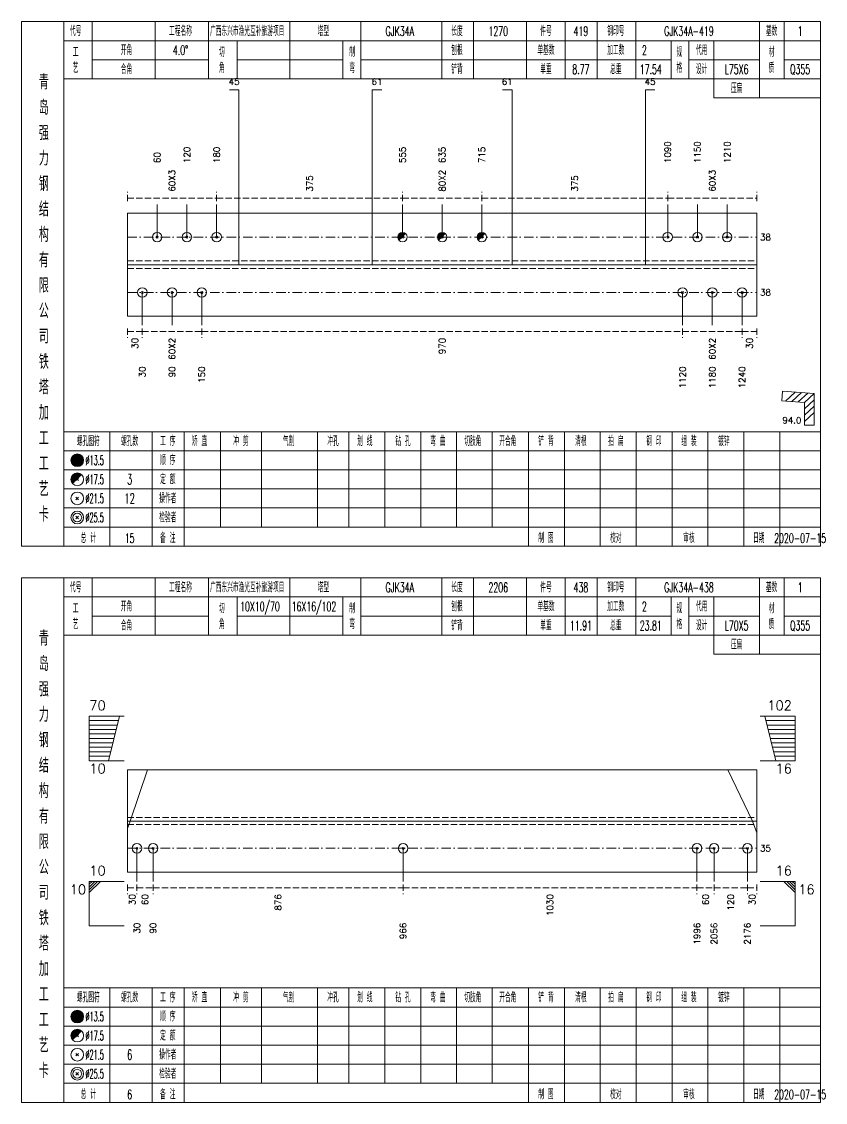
# Model space of a CAD drawing. Extents: x 0 to 2606, y -377 to 6479.
# Drawn here: x 1307 to 1559.9, y 4725 to 5065 of the extents above; entities that cross this region are included whole.
import ezdxf
from ezdxf.enums import TextEntityAlignment as Align

# ---------------------------------------------------------------- set-up
doc = ezdxf.new("R2010")
doc.units = 0
doc.header["$MEASUREMENT"] = 0
doc.linetypes.add('一点画线', pattern=[5.2, 3, -1, 0.2, -1])
doc.linetypes.add('虚线', pattern=[2.75, 2, -0.75])
doc.layers.get('0').update_dxf_attribs({"linetype": 'CONTINUOUS', "lineweight": 25})
for name, color, linetype, lineweight in [('1', 7, 'CONTINUOUS', 25), ('2', 7, 'CONTINUOUS', 25), ('4', 7, 'CONTINUOUS', 25)]:
    doc.layers.add(name, color=color, linetype=linetype, lineweight=lineweight)
doc.styles.get("Standard").update_dxf_attribs({"font": 'simplex.shx', "width": 0.7, "height": 3, "bigfont": 'gbhzfs.shx'})

msp = doc.modelspace()

# ---------------------------------------------------------------- linework, layer by layer
at = {"color": 8, "linetype": '虚线', "lineweight": 9}
for p, q in [((1340.3, 5008.5), (1340.3, 5011.5)), ((1340.3, 5009.5), (1368.38, 5009.5)), ((1368.38, 5008.5), (1368.38, 5011.5)), ((1368.38, 5008.5), (1368.38, 5011.5)), ((1368.38, 5009.5), (1426.87, 5009.5)), ((1426.87, 5008.5), (1426.87, 5011.5)), ((1426.87, 5008.5), (1426.87, 5011.5)), ((1426.87, 5009.5), (1451.83, 5009.5)), ((1451.83, 5008.5), (1451.83, 5011.5)), ((1451.83, 5008.5), (1451.83, 5011.5)), ((1451.83, 5009.5), (1510.32, 5009.5)), ((1510.32, 5008.5), (1510.32, 5011.5)), ((1510.32, 5008.5), (1510.32, 5011.5)), ((1510.32, 5009.5), (1538.4, 5009.5)), ((1538.4, 5008.5), (1538.4, 5011.5)), ((1340.3, 4968.5), (1340.3, 4965.5)), ((1340.3, 4967.5), (1344.98, 4967.5)), ((1344.98, 4968.5), (1344.98, 4965.5)), ((1344.98, 4968.5), (1344.98, 4965.5)), ((1344.98, 4967.5), (1363.7, 4967.5)), ((1363.7, 4968.5), (1363.7, 4965.5)), ((1363.7, 4968.5), (1363.7, 4965.5)), ((1363.7, 4967.5), (1515, 4967.5)), ((1515, 4968.5), (1515, 4965.5)), ((1515, 4968.5), (1515, 4965.5)), ((1515, 4967.5), (1533.72, 4967.5)), ((1533.72, 4968.5), (1533.72, 4965.5)), ((1533.72, 4968.5), (1533.72, 4965.5)), ((1533.72, 4967.5), (1538.4, 4967.5)), ((1538.4, 4968.5), (1538.4, 4965.5)), ((1340.3, 4793.5), (1340.3, 4790.5)), ((1340.3, 4792.5), (1343.3, 4792.5)), ((1343.3, 4793.5), (1343.3, 4790.5)), ((1343.3, 4793.5), (1343.3, 4790.5)), ((1343.3, 4792.5), (1348.38, 4792.5)), ((1348.38, 4793.5), (1348.38, 4790.5)), ((1348.38, 4793.5), (1348.38, 4790.5)), ((1348.38, 4792.5), (1427.05, 4792.5)), ((1427.05, 4793.5), (1427.05, 4790.5)), ((1427.05, 4793.5), (1427.05, 4790.5)), ((1427.05, 4792.5), (1519.54, 4792.5)), ((1519.54, 4793.5), (1519.54, 4790.5)), ((1519.54, 4793.5), (1519.54, 4790.5)), ((1519.54, 4792.5), (1524.93, 4792.5)), ((1524.93, 4793.5), (1524.93, 4790.5)), ((1524.93, 4793.5), (1524.93, 4790.5)), ((1524.93, 4792.5), (1535.4, 4792.5)), ((1535.4, 4793.5), (1535.4, 4790.5)), ((1535.4, 4793.5), (1535.4, 4790.5)), ((1535.4, 4792.5), (1538.4, 4792.5)), ((1538.4, 4793.5), (1538.4, 4790.5))]:
    msp.add_line(p, q, dxfattribs=at)
at = {"color": 7, "linetype": 'Continuous', "lineweight": 13}
for p, q in [((1349.66, 4997.2), (1349.66, 5007.5)), ((1359.02, 4997.2), (1359.02, 5007.5)), ((1368.38, 4997.2), (1368.38, 5007.5)), ((1426.87, 4997.2), (1426.87, 5007.5)), ((1439.35, 4997.2), (1439.35, 5007.5)), ((1451.83, 4997.2), (1451.83, 5007.5)), ((1510.32, 4997.2), (1510.32, 5007.5)), ((1519.68, 4997.2), (1519.68, 5007.5)), ((1529.04, 4997.2), (1529.04, 5007.5)), ((1349.36, 4996.9), (1349.96, 4997.5)), ((1349.96, 4996.9), (1349.36, 4997.5)), ((1358.72, 4996.9), (1359.32, 4997.5)), ((1359.32, 4996.9), (1358.72, 4997.5)), ((1368.08, 4996.9), (1368.68, 4997.5)), ((1368.68, 4996.9), (1368.08, 4997.5)), ((1510.02, 4996.9), (1510.62, 4997.5)), ((1510.62, 4996.9), (1510.02, 4997.5)), ((1519.38, 4996.9), (1519.98, 4997.5)), ((1519.98, 4996.9), (1519.38, 4997.5)), ((1528.74, 4996.9), (1529.34, 4997.5)), ((1529.34, 4996.9), (1528.74, 4997.5)), ((1344.98, 4979.8), (1344.98, 4969.5)), ((1354.34, 4979.8), (1354.34, 4969.5)), ((1363.7, 4979.8), (1363.7, 4969.5)), ((1515, 4979.8), (1515, 4969.5)), ((1524.36, 4979.8), (1524.36, 4969.5)), ((1533.72, 4979.8), (1533.72, 4969.5)), ((1328.3, 4846.5), (1339.3, 4846.5)), ((1328.3, 4832.5), (1328.3, 4846.5)), ((1328.3, 4845.1), (1337.45, 4845.1)), ((1334.3, 4832.5), (1337.8, 4846.5)), ((1550.4, 4846.5), (1539.4, 4846.5)), ((1544.4, 4832.5), (1540.9, 4846.5)), ((1550.4, 4845.1), (1541.25, 4845.1)), ((1550.4, 4832.5), (1550.4, 4846.5)), ((1328.3, 4843.7), (1337.1, 4843.7)), ((1328.3, 4842.3), (1336.75, 4842.3)), ((1550.4, 4843.7), (1541.6, 4843.7)), ((1550.4, 4842.3), (1541.95, 4842.3)), ((1328.3, 4840.9), (1336.4, 4840.9)), ((1328.3, 4839.5), (1336.05, 4839.5)), ((1550.4, 4840.9), (1542.3, 4840.9)), ((1550.4, 4839.5), (1542.65, 4839.5)), ((1328.3, 4838.1), (1335.7, 4838.1)), ((1328.3, 4836.7), (1335.35, 4836.7)), ((1328.3, 4835.3), (1335, 4835.3)), ((1550.4, 4838.1), (1543, 4838.1)), ((1550.4, 4836.7), (1543.35, 4836.7)), ((1550.4, 4835.3), (1543.7, 4835.3)), ((1328.3, 4833.9), (1334.65, 4833.9)), ((1328.3, 4832.5), (1339.3, 4832.5)), ((1550.4, 4832.5), (1539.4, 4832.5)), ((1550.4, 4833.9), (1544.05, 4833.9)), ((1341.2, 4813.5), (1346.59, 4829.57)), ((1536.96, 4813.5), (1529.24, 4829.57)), ((1340.3, 4811.2), (1341.2, 4813.5)), ((1538.4, 4809.83), (1536.96, 4813.5)), ((1343.3, 4804.93), (1343.3, 4794.5)), ((1348.38, 4804.93), (1348.38, 4794.5)), ((1427.05, 4804.93), (1427.05, 4794.5)), ((1519.54, 4804.93), (1519.54, 4794.5)), ((1524.93, 4804.93), (1524.93, 4794.5)), ((1535.4, 4804.93), (1535.4, 4794.5)), ((1328.3, 4794.5), (1339.3, 4794.5)), ((1328.3, 4794.5), (1328.3, 4780.5)), ((1329.17, 4794.5), (1328.3, 4793.62)), ((1330.05, 4794.5), (1328.3, 4792.75)), ((1330.92, 4794.5), (1328.3, 4791.88)), ((1331.8, 4794.5), (1328.3, 4791)), ((1550.4, 4794.5), (1539.4, 4794.5)), ((1546.9, 4794.5), (1550.4, 4791)), ((1547.78, 4794.5), (1550.4, 4791.88)), ((1548.65, 4794.5), (1550.4, 4792.75)), ((1549.53, 4794.5), (1550.4, 4793.62)), ((1550.4, 4794.5), (1550.4, 4780.5)), ((1328.3, 4780.5), (1339.3, 4780.5)), ((1550.4, 4780.5), (1539.4, 4780.5))]:
    msp.add_line(p, q, dxfattribs=at)
at = {"color": 7, "linetype": 'Continuous', "lineweight": 18}
for p, q in [((1340.3, 5004.7), (1340.3, 4972.3)), ((1340.3, 5004.7), (1538.4, 5004.7)), ((1538.4, 5004.7), (1538.4, 4972.3)), ((1340.3, 4988.5), (1538.4, 4988.5)), ((1340.3, 4829.57), (1340.3, 4797.43)), ((1340.3, 4829.57), (1538.4, 4829.57)), ((1538.4, 4829.57), (1538.4, 4797.43)), ((1340.3, 4813.5), (1538.4, 4813.5))]:
    msp.add_line(p, q, dxfattribs=at)
at = {"color": 3, "linetype": '一点画线', "lineweight": 13}
for p, q in [((1340.3, 4997.2), (1538.4, 4997.2)), ((1340.3, 4979.8), (1538.4, 4979.8)), ((1340.3, 4804.93), (1538.4, 4804.93))]:
    msp.add_line(p, q, dxfattribs=at)
at = {"color": 7, "linetype": 'Continuous', "lineweight": 0}
for p, q in [((1426.57, 4996.9), (1427.17, 4997.5)), ((1426.57, 4997.5), (1427.17, 4996.9)), ((1439.05, 4996.9), (1439.65, 4997.5)), ((1439.05, 4997.5), (1439.65, 4996.9)), ((1451.53, 4996.9), (1452.13, 4997.5)), ((1451.53, 4997.5), (1452.13, 4996.9))]:
    msp.add_line(p, q, dxfattribs=at)
at = {"color": 1, "linetype": '虚线', "lineweight": 18}
for p, q in [((1340.3, 4989.7), (1538.4, 4989.7)), ((1340.3, 4987.3), (1538.4, 4987.3)), ((1340.3, 4814.57), (1538.4, 4814.57)), ((1340.3, 4812.43), (1538.4, 4812.43))]:
    msp.add_line(p, q, dxfattribs=at)
at = {"color": 7, "linetype": 'Continuous', "lineweight": 13}
for centre in [(1349.66, 4997.2), (1359.02, 4997.2), (1368.38, 4997.2), (1426.87, 4997.2), (1439.35, 4997.2), (1451.83, 4997.2), (1510.32, 4997.2), (1519.68, 4997.2), (1529.04, 4997.2)]:
    msp.add_circle(centre, 1.5, dxfattribs=at)
for centre, radius in [((1426.87, 4997.2), 1.35), ((1426.87, 4997.2), 1.2), ((1426.87, 4997.2), 1.05), ((1426.87, 4997.2), 0.9), ((1439.35, 4997.2), 1.35), ((1439.35, 4997.2), 1.2), ((1439.35, 4997.2), 1.05), ((1439.35, 4997.2), 0.9), ((1451.83, 4997.2), 1.35), ((1451.83, 4997.2), 1.2), ((1451.83, 4997.2), 1.05), ((1451.83, 4997.2), 0.9), ((1426.87, 4997.2), 0.75), ((1426.87, 4997.2), 0.6), ((1426.87, 4997.2), 0.45), ((1426.87, 4997.2), 0.3), ((1426.87, 4997.2), 0.15), ((1439.35, 4997.2), 0.75), ((1439.35, 4997.2), 0.6), ((1439.35, 4997.2), 0.45), ((1439.35, 4997.2), 0.3), ((1439.35, 4997.2), 0.15), ((1451.83, 4997.2), 0.75), ((1451.83, 4997.2), 0.6), ((1451.83, 4997.2), 0.45), ((1451.83, 4997.2), 0.3), ((1451.83, 4997.2), 0.15)]:
    msp.add_arc(centre, radius, 45, 225, dxfattribs=at)
at = {"layer": '1', "color": 7, "linetype": 'Continuous', "lineweight": 13}
for p, q in [((1344.68, 4979.5), (1345.28, 4980.1)), ((1345.28, 4979.5), (1344.68, 4980.1)), ((1354.04, 4979.5), (1354.64, 4980.1)), ((1354.64, 4979.5), (1354.04, 4980.1)), ((1363.4, 4979.5), (1364, 4980.1)), ((1364, 4979.5), (1363.4, 4980.1)), ((1514.7, 4979.5), (1515.3, 4980.1)), ((1515.3, 4979.5), (1514.7, 4980.1)), ((1524.06, 4979.5), (1524.66, 4980.1)), ((1524.66, 4979.5), (1524.06, 4980.1)), ((1533.42, 4979.5), (1534.02, 4980.1)), ((1534.02, 4979.5), (1533.42, 4980.1)), ((1343, 4804.63), (1343.6, 4805.23)), ((1343.6, 4804.63), (1343, 4805.23)), ((1348.08, 4804.63), (1348.68, 4805.23)), ((1348.68, 4804.63), (1348.08, 4805.23)), ((1426.75, 4804.63), (1427.35, 4805.23)), ((1427.35, 4804.63), (1426.75, 4805.23)), ((1519.24, 4804.63), (1519.84, 4805.23)), ((1519.84, 4804.63), (1519.24, 4805.23)), ((1524.63, 4804.63), (1525.23, 4805.23)), ((1525.23, 4804.63), (1524.63, 4805.23)), ((1535.1, 4804.63), (1535.7, 4805.23)), ((1535.7, 4804.63), (1535.1, 4805.23))]:
    msp.add_line(p, q, dxfattribs=at)
at = {"layer": '1', "color": 7, "linetype": 'Continuous', "lineweight": 18}
for p, q in [((1340.3, 4972.3), (1538.4, 4972.3)), ((1340.3, 4797.43), (1538.4, 4797.43))]:
    msp.add_line(p, q, dxfattribs=at)
at = {"layer": '1', "color": 7, "linetype": 'Continuous', "lineweight": 13}
for centre in [(1344.98, 4979.8), (1354.34, 4979.8), (1363.7, 4979.8), (1515, 4979.8), (1524.36, 4979.8), (1533.72, 4979.8), (1343.3, 4804.93), (1348.38, 4804.93), (1427.05, 4804.93), (1519.54, 4804.93), (1524.93, 4804.93), (1535.4, 4804.93)]:
    msp.add_circle(centre, 1.5, dxfattribs=at)
at = {"layer": '2', "color": 7, "linetype": 'Continuous', "lineweight": 13}
for p, q in [((1375.4, 5043.5), (1372.4, 5043.5)), ((1375.4, 4988.5), (1375.4, 5043.5)), ((1417.36, 4988.5), (1417.36, 5043.5)), ((1417.36, 5043.5), (1420.36, 5043.5)), ((1461.34, 5043.5), (1458.34, 5043.5)), ((1461.34, 4988.5), (1461.34, 5043.5)), ((1503.3, 4988.5), (1503.3, 5043.5)), ((1503.3, 5043.5), (1506.3, 5043.5)), ((1546.42, 4948.7), (1546.22, 4945.7)), ((1556.4, 4948), (1546.42, 4948.7)), ((1547.41, 4945.62), (1550.41, 4948.42)), ((1549.41, 4945.48), (1552.41, 4948.28)), ((1551.4, 4945.34), (1554.4, 4948.14)), ((1553.4, 4945.2), (1556.4, 4948)), ((1556.4, 4938), (1556.4, 4948)), ((1546.22, 4945.7), (1553.4, 4945.2)), ((1553.4, 4943.2), (1556.4, 4946)), ((1553.4, 4945.2), (1553.4, 4938)), ((1553.4, 4941.2), (1556.4, 4944)), ((1553.4, 4939.2), (1556.4, 4942)), ((1553.4, 4938), (1556.4, 4938))]:
    msp.add_line(p, q, dxfattribs=at)
at = {"layer": '4', "color": 1, "linetype": 'Continuous', "lineweight": 18}
for p, q in [((1320.3, 4900), (1320.3, 5065)), ((1329.2, 5047), (1329.2, 5065)), ((1349, 5047), (1349, 5065)), ((1365.8, 5047), (1365.8, 5065)), ((1391.4, 5047), (1391.4, 5065)), ((1413.7, 5047), (1413.7, 5065)), ((1439.2, 5047), (1439.2, 5065)), ((1449.2, 5047), (1449.2, 5065)), ((1465.9, 5047), (1465.9, 5065)), ((1478.1, 5047), (1478.1, 5065)), ((1488.1, 5047), (1488.1, 5065)), ((1500.3, 5047), (1500.3, 5065)), ((1539.2, 5041), (1539.2, 5065)), ((1547, 5047), (1547, 5065)), ((1320.3, 5059), (1558.4, 5059)), ((1374.8, 5047), (1374.8, 5059)), ((1408.1, 5047), (1408.1, 5059)), ((1511.4, 5047), (1511.4, 5059)), ((1517, 5047), (1517, 5059)), ((1524.8, 5041), (1524.8, 5059)), ((1329.2, 5053), (1365.8, 5053)), ((1374.8, 5053), (1408.1, 5053)), ((1413.7, 5053), (1511.4, 5053)), ((1517, 5053), (1539.2, 5053)), ((1547, 5053), (1558.4, 5053)), ((1320.3, 5047), (1558.4, 5047)), ((1524.8, 5041), (1558.4, 5041)), ((1320.3, 4936), (1558.4, 4936)), ((1334.8, 4900), (1334.8, 4936)), ((1348.1, 4900), (1348.1, 4936)), ((1358.2, 4900), (1358.2, 4936)), ((1369.6, 4906), (1369.6, 4936)), ((1382.5, 4906), (1382.5, 4936)), ((1400.1, 4906), (1400.1, 4936)), ((1410, 4906), (1410, 4936)), ((1421.3, 4906), (1421.3, 4936)), ((1432.6, 4906), (1432.6, 4936)), ((1443.9, 4906), (1443.9, 4936)), ((1455.1, 4906), (1455.1, 4936)), ((1466.5, 4906), (1466.5, 4936)), ((1477.8, 4906), (1477.8, 4936)), ((1489.1, 4906), (1489.1, 4936)), ((1500.4, 4906), (1500.4, 4936)), ((1511.7, 4906), (1511.7, 4936)), ((1523, 4906), (1523, 4936)), ((1534.3, 4906), (1534.3, 4936)), ((1545.6, 4906), (1545.6, 4936)), ((1320.3, 4930), (1558.4, 4930)), ((1320.3, 4924), (1558.4, 4924)), ((1320.3, 4918), (1558.4, 4918)), ((1320.3, 4912), (1558.4, 4912)), ((1320.3, 4906), (1558.4, 4906)), ((1466.5, 4900), (1466.5, 4906)), ((1477.8, 4900), (1477.8, 4906)), ((1489.1, 4900), (1489.1, 4906)), ((1500.4, 4900), (1500.4, 4906)), ((1511.7, 4900), (1511.7, 4906)), ((1523, 4900), (1523, 4906)), ((1534.3, 4900), (1534.3, 4906)), ((1545.6, 4900), (1545.6, 4906)), ((1320.3, 4725), (1320.3, 4890)), ((1329.2, 4872), (1329.2, 4890)), ((1349, 4872), (1349, 4890)), ((1365.8, 4872), (1365.8, 4890)), ((1391.4, 4872), (1391.4, 4890)), ((1413.7, 4872), (1413.7, 4890)), ((1439.2, 4872), (1439.2, 4890)), ((1449.2, 4872), (1449.2, 4890)), ((1465.9, 4872), (1465.9, 4890)), ((1478.1, 4872), (1478.1, 4890)), ((1488.1, 4872), (1488.1, 4890)), ((1500.3, 4872), (1500.3, 4890)), ((1539.2, 4866), (1539.2, 4890)), ((1547, 4872), (1547, 4890)), ((1320.3, 4884), (1558.4, 4884)), ((1374.8, 4872), (1374.8, 4884)), ((1408.1, 4872), (1408.1, 4884)), ((1511.4, 4872), (1511.4, 4884)), ((1517, 4872), (1517, 4884)), ((1524.8, 4866), (1524.8, 4884)), ((1329.2, 4878), (1365.8, 4878)), ((1374.8, 4878), (1408.1, 4878)), ((1413.7, 4878), (1511.4, 4878)), ((1517, 4878), (1539.2, 4878)), ((1547, 4878), (1558.4, 4878)), ((1320.3, 4872), (1558.4, 4872)), ((1524.8, 4866), (1558.4, 4866)), ((1320.3, 4761), (1558.4, 4761)), ((1334.8, 4725), (1334.8, 4761)), ((1348.1, 4725), (1348.1, 4761)), ((1358.2, 4725), (1358.2, 4761)), ((1369.6, 4731), (1369.6, 4761)), ((1382.5, 4731), (1382.5, 4761)), ((1400.1, 4731), (1400.1, 4761)), ((1410, 4731), (1410, 4761)), ((1421.3, 4731), (1421.3, 4761)), ((1432.6, 4731), (1432.6, 4761)), ((1443.9, 4731), (1443.9, 4761)), ((1455.1, 4731), (1455.1, 4761)), ((1466.5, 4731), (1466.5, 4761)), ((1477.8, 4731), (1477.8, 4761)), ((1489.1, 4731), (1489.1, 4761)), ((1500.4, 4731), (1500.4, 4761)), ((1511.7, 4731), (1511.7, 4761)), ((1523, 4731), (1523, 4761)), ((1534.3, 4731), (1534.3, 4761)), ((1545.6, 4731), (1545.6, 4761)), ((1320.3, 4755), (1558.4, 4755)), ((1320.3, 4749), (1558.4, 4749)), ((1320.3, 4743), (1558.4, 4743)), ((1320.3, 4737), (1558.4, 4737)), ((1320.3, 4731), (1558.4, 4731)), ((1466.5, 4725), (1466.5, 4731)), ((1477.8, 4725), (1477.8, 4731)), ((1489.1, 4725), (1489.1, 4731)), ((1500.4, 4725), (1500.4, 4731)), ((1511.7, 4725), (1511.7, 4731)), ((1523, 4725), (1523, 4731)), ((1534.3, 4725), (1534.3, 4731)), ((1545.6, 4725), (1545.6, 4731))]:
    msp.add_line(p, q, dxfattribs=at)
at = {"layer": '4', "color": 7, "linetype": 'Continuous', "lineweight": 13}
for p, q in [((1324.3, 4926.8), (1324.7, 4927.2)), ((1324.7, 4926.8), (1324.3, 4927.2)), ((1324.1, 4914.6), (1324.9, 4915.4)), ((1324.9, 4914.6), (1324.1, 4915.4)), ((1324.1, 4908.6), (1324.9, 4909.4)), ((1324.9, 4908.6), (1324.1, 4909.4)), ((1324.3, 4751.8), (1324.7, 4752.2)), ((1324.7, 4751.8), (1324.3, 4752.2)), ((1324.1, 4739.6), (1324.9, 4740.4)), ((1324.9, 4739.6), (1324.1, 4740.4)), ((1324.1, 4733.6), (1324.9, 4734.4)), ((1324.9, 4733.6), (1324.1, 4734.4))]:
    msp.add_line(p, q, dxfattribs=at)
at = {"layer": '4', "color": 7, "linetype": 'Continuous', "lineweight": 0}
for p, q in [((1324.1, 4920.6), (1324.9, 4921.4)), ((1324.1, 4921.4), (1324.9, 4920.6)), ((1324.1, 4745.6), (1324.9, 4746.4)), ((1324.1, 4746.4), (1324.9, 4745.6))]:
    msp.add_line(p, q, dxfattribs=at)
at = {"layer": '4', "color": 1, "linetype": 'Continuous', "lineweight": 18}
for points in [[(1307, 5065), (1307, 4900), (1558.4, 4900), (1558.4, 5065)], [(1307, 4890), (1307, 4725), (1558.4, 4725), (1558.4, 4890)]]:
    msp.add_lwpolyline(points, close=True, dxfattribs=at)
at = {"layer": '4', "color": 7, "linetype": 'Continuous', "lineweight": 13}
for centre, radius in [((1324.5, 4927), 2), ((1324.5, 4927), 1.8), ((1324.5, 4927), 1.6), ((1324.5, 4927), 1.4), ((1324.5, 4927), 1.2), ((1324.5, 4927), 1), ((1324.5, 4927), 0.8), ((1324.5, 4927), 0.6), ((1324.5, 4927), 0.4), ((1324.5, 4927), 0.2), ((1324.5, 4921), 2), ((1324.5, 4915), 2), ((1324.5, 4909), 2), ((1324.5, 4909), 1.4), ((1324.5, 4752), 2), ((1324.5, 4752), 1.8), ((1324.5, 4752), 1.6), ((1324.5, 4752), 1.4), ((1324.5, 4752), 1.2), ((1324.5, 4752), 1), ((1324.5, 4752), 0.8), ((1324.5, 4752), 0.6), ((1324.5, 4752), 0.4), ((1324.5, 4752), 0.2), ((1324.5, 4746), 2), ((1324.5, 4740), 2), ((1324.5, 4734), 2), ((1324.5, 4734), 1.4)]:
    msp.add_circle(centre, radius, dxfattribs=at)
for centre, radius in [((1324.5, 4921), 1.8), ((1324.5, 4921), 1.6), ((1324.5, 4921), 1.4), ((1324.5, 4921), 1.2), ((1324.5, 4921), 1), ((1324.5, 4921), 0.8), ((1324.5, 4921), 0.6), ((1324.5, 4921), 0.4), ((1324.5, 4921), 0.2), ((1324.5, 4746), 1.8), ((1324.5, 4746), 1.6), ((1324.5, 4746), 1.4), ((1324.5, 4746), 1.2), ((1324.5, 4746), 1), ((1324.5, 4746), 0.8), ((1324.5, 4746), 0.6), ((1324.5, 4746), 0.4), ((1324.5, 4746), 0.2)]:
    msp.add_arc(centre, radius, 45, 225, dxfattribs=at)

# ---------------------------------------------------------------- texts
at = {"color": 7, "linetype": 'Continuous', "lineweight": 13}
for s, p in [('120', (1359.02, 5020.5)), ('180', (1368.38, 5020.5)), ('555', (1426.87, 5020.5)), ('635', (1439.35, 5020.5)), ('715', (1451.83, 5020.5)), ('1090', (1510.32, 5020.5)), ('1150', (1519.68, 5020.5)), ('1210', (1529.04, 5020.5)), ('60', (1349.66, 5020.5))]:
    msp.add_text(s, height=2, rotation=90, dxfattribs=at).set_placement(p, align=Align.MIDDLE_LEFT)
at = {"color": 8, "linetype": 'Continuous', "lineweight": 9}
for s, p in [('60X3', (1354.34, 5011.5)), ('375', (1397.62, 5011.5)), ('80X2', (1439.35, 5011.5)), ('375', (1481.08, 5011.5)), ('60X3', (1524.36, 5011.5))]:
    msp.add_text(s, height=2, rotation=90, dxfattribs=at).set_placement(p, align=Align.MIDDLE_LEFT)
at = {"color": 7, "linetype": 'Continuous', "lineweight": 13}
for s, p in [('38', (1539.4, 4997.2)), ('38', (1539.4, 4979.8)), ('35', (1539.4, 4804.93))]:
    msp.add_text(s, height=2, dxfattribs=at).set_placement(p, align=Align.MIDDLE_LEFT)
at = {"color": 8, "linetype": 'Continuous', "lineweight": 9}
for s, p in [('30', (1342.64, 4965.5)), ('60X2', (1354.34, 4965.5)), ('970', (1439.35, 4965.5)), ('60X2', (1524.36, 4965.5)), ('30', (1536.06, 4965.5)), ('30', (1341.8, 4790.5)), ('60', (1345.84, 4790.5)), ('876', (1387.71, 4790.5)), ('1030', (1473.29, 4790.5)), ('60', (1522.24, 4790.5)), ('120', (1530.16, 4790.5)), ('30', (1536.9, 4790.5))]:
    msp.add_text(s, height=2, rotation=90, dxfattribs=at).set_placement(p, align=Align.MIDDLE_RIGHT)
at = {"color": 7, "linetype": 'Continuous', "lineweight": 13}
for s, p in [('70', (1328.3, 4847.5)), ('10', (1328.3, 4795.5))]:
    msp.add_text(s, height=3, dxfattribs=at).set_placement(p, align=Align.BOTTOM_LEFT)
for s, p in [('102', (1549.4, 4847.5)), ('16', (1549.4, 4795.5))]:
    msp.add_text(s, height=3, dxfattribs=at).set_placement(p, align=Align.BOTTOM_RIGHT)
for s, p in [('10', (1328.3, 4831.5)), ('16', (1551.4, 4793.5))]:
    msp.add_text(s, height=3, dxfattribs=at).set_placement(p, align=Align.TOP_LEFT)
for s, p in [('16', (1549.4, 4831.5)), ('10', (1327.3, 4793.5))]:
    msp.add_text(s, height=3, dxfattribs=at).set_placement(p, align=Align.TOP_RIGHT)
at = {"layer": '1', "color": 7, "linetype": 'Continuous', "lineweight": 13}
for s, p in [('30', (1344.98, 4956.5)), ('90', (1354.34, 4956.5)), ('150', (1363.7, 4956.5)), ('1120', (1515, 4956.5)), ('1180', (1524.36, 4956.5)), ('1240', (1533.72, 4956.5)), ('30', (1343.3, 4781.5)), ('90', (1348.38, 4781.5)), ('966', (1427.05, 4781.5)), ('1996', (1519.54, 4781.5)), ('2056', (1524.93, 4781.5)), ('2176', (1535.4, 4781.5))]:
    msp.add_text(s, height=2, rotation=90, dxfattribs=at).set_placement(p, align=Align.MIDDLE_RIGHT)
at = {"layer": '2', "color": 7, "linetype": 'Continuous', "lineweight": 13}
for s, p in [('45', (1373.9, 5044.5)), ('61', (1418.86, 5044.5)), ('61', (1459.84, 5044.5)), ('45', (1504.8, 5044.5))]:
    msp.add_text(s, height=2, dxfattribs=at).set_placement(p, align=Align.BOTTOM_CENTER)
msp.add_text('94.0', height=2, dxfattribs=at).set_placement((1552.4, 4938), align=Align.BOTTOM_RIGHT)
at = {"layer": '4', "color": 1, "linetype": 'Continuous', "lineweight": 13}
for s, height, width, p in [('代号', 3, 0.6, (1324, 5062)), ('工程名称', 3, 0.6, (1357, 5062)), ('广西东兴市渔光互补旅游项目', 3, 0.6, (1378, 5062)), ('塔型', 3, 0.6, (1402, 5062)), ('GJK34A', 3, 0.6, (1426, 5062)), ('长度', 3, 0.6, (1444, 5062)), ('1270', 3, 0.6, (1457, 5062)), ('件号', 3, 0.6, (1472, 5062)), ('419', 3, 0.6, (1483, 5062)), ('钢印号', 3, 0.6, (1494, 5062)), ('GJK34A-419', 3, 0.6, (1517, 5062)), ('基数', 3, 0.6, (1543, 5062)), ('1', 3, 0.6, (1552, 5062)), ('工', 3, 0.6, (1324, 5055.4)), ('开角', 3, 0.6, (1340, 5056)), ('4.0%%d', 3, 0.6, (1357, 5056)), ('切', 3, 0.6, (1370, 5055.4)), ('制', 3, 0.6, (1411, 5055.4)), ('刨根', 3, 0.6, (1444, 5056)), ('单基数', 3, 0.6, (1472, 5056)), ('加工数', 3, 0.6, (1494, 5056)), ('2', 3, 0.6, (1503, 5056)), ('规', 3, 0.6, (1514, 5055.4)), ('代用', 3, 0.6, (1521, 5056)), ('材', 3, 0.6, (1543, 5055.4)), ('艺', 3, 0.6, (1324, 5050.4)), ('合角', 3, 0.6, (1340, 5050)), ('角', 3, 0.6, (1370, 5050.4)), ('弯', 3, 0.6, (1411, 5050.4)), ('铲背', 3, 0.6, (1444, 5050)), ('单重', 3, 0.6, (1472, 5050)), ('8.77', 3, 0.6, (1483, 5050)), ('总重', 3, 0.6, (1494, 5050)), ('17.54', 3, 0.6, (1505, 5050)), ('格', 3, 0.6, (1514, 5050.4)), ('设计', 3, 0.6, (1521, 5050)), ('L75X6', 3, 0.6, (1532, 5050)), ('质', 3, 0.6, (1543, 5050.4)), ('Q355', 3, 0.6, (1552, 5050)), ('青', 4.6, 0.8, (1314, 5046)), ('压扁', 3, 0.6, (1532, 5044)), ('岛', 4.6, 0.8, (1314, 5038)), ('强', 4.6, 0.8, (1314, 5030)), ('力', 4.6, 0.8, (1314, 5022)), ('钢', 4.6, 0.8, (1314, 5014)), ('结', 4.6, 0.8, (1314, 5006)), ('构', 4.6, 0.8, (1314, 4998)), ('有', 4.6, 0.8, (1314, 4990)), ('限', 4.6, 0.8, (1314, 4982)), ('公', 4.6, 0.8, (1314, 4974)), ('司', 4.6, 0.8, (1314, 4966)), ('铁', 4.6, 0.8, (1314, 4958)), ('塔', 4.6, 0.8, (1314, 4950)), ('加', 4.6, 0.8, (1314, 4942)), ('工', 4.6, 0.8, (1314, 4934)), ('螺孔图符', 3, 0.6, (1328, 4933)), ('螺孔数', 3, 0.6, (1341, 4933)), ('工 序', 3, 0.6, (1353, 4933)), ('矫 直', 3, 0.6, (1363, 4933)), ('冲 剪', 3, 0.6, (1376, 4933)), ('气割', 3, 0.6, (1391, 4933)), ('冲孔', 3, 0.6, (1405, 4933)), ('划 线', 3, 0.6, (1415, 4933)), ('钻 孔', 3, 0.6, (1427, 4933)), ('弯 曲', 3, 0.6, (1438, 4933)), ('切肢角', 3, 0.6, (1449, 4933)), ('开合角', 3, 0.6, (1460, 4933)), ('铲 背', 3, 0.6, (1472, 4933)), ('清根', 3, 0.6, (1483, 4933)), ('拍 扁', 3, 0.6, (1494, 4933)), ('钢 印', 3, 0.6, (1506, 4933)), ('组 装', 3, 0.6, (1517, 4933)), ('镀锌', 3, 0.6, (1528, 4933)), ('工', 4.6, 0.8, (1314, 4926)), ('%%C13.5', 3, 0.5, (1330, 4927)), ('顺 序', 3, 0.6, (1353, 4927)), ('艺', 4.6, 0.8, (1314, 4918)), ('%%C17.5', 3, 0.5, (1330, 4921)), ('3', 3.2, 0.6, (1341, 4921)), ('定 额', 3, 0.6, (1353, 4921)), ('%%C21.5', 3, 0.5, (1330, 4915)), ('12', 3.2, 0.6, (1341, 4915)), ('操作者', 3, 0.6, (1353, 4915)), ('卡', 4.6, 0.8, (1314, 4910)), ('%%C25.5', 3, 0.5, (1330, 4909)), ('检验者', 3, 0.6, (1353, 4909)), ('总 计', 3, 0.6, (1328, 4902.5)), ('15', 3, 0.6, (1341, 4902.5)), ('备 注', 3, 0.6, (1353, 4902.5)), ('制 图', 3, 0.6, (1472, 4902.5)), ('校对', 3, 0.6, (1494, 4902.5)), ('审核', 3, 0.6, (1517, 4902.5)), ('日期', 3, 0.6, (1539, 4902.5)), ('2020-07-15', 3, 0.6, (1552, 4902.5)), ('代号', 3, 0.6, (1324, 4887)), ('工程名称', 3, 0.6, (1357, 4887)), ('广西东兴市渔光互补旅游项目', 3, 0.6, (1378, 4887)), ('塔型', 3, 0.6, (1402, 4887)), ('GJK34A', 3, 0.6, (1426, 4887)), ('长度', 3, 0.6, (1444, 4887)), ('2206', 3, 0.6, (1457, 4887)), ('件号', 3, 0.6, (1472, 4887)), ('438', 3, 0.6, (1483, 4887)), ('钢印号', 3, 0.6, (1494, 4887)), ('GJK34A-438', 3, 0.6, (1517, 4887)), ('基数', 3, 0.6, (1543, 4887)), ('1', 3, 0.6, (1552, 4887)), ('开角', 3, 0.6, (1340, 4881)), ('10X10/70', 3, 0.6, (1382, 4881)), ('16X16/102', 3, 0.6, (1399, 4881)), ('刨根', 3, 0.6, (1444, 4881)), ('单基数', 3, 0.6, (1472, 4881)), ('加工数', 3, 0.6, (1494, 4881)), ('2', 3, 0.6, (1503, 4881)), ('代用', 3, 0.6, (1521, 4881)), ('工', 3, 0.6, (1324, 4880.4)), ('切', 3, 0.6, (1370, 4880.4)), ('制', 3, 0.6, (1411, 4880.4)), ('规', 3, 0.6, (1514, 4880.4)), ('材', 3, 0.6, (1543, 4880.4)), ('艺', 3, 0.6, (1324, 4875.4)), ('合角', 3, 0.6, (1340, 4875)), ('角', 3, 0.6, (1370, 4875.4)), ('弯', 3, 0.6, (1411, 4875.4)), ('铲背', 3, 0.6, (1444, 4875)), ('单重', 3, 0.6, (1472, 4875)), ('11.91', 3, 0.6, (1483, 4875)), ('总重', 3, 0.6, (1494, 4875)), ('23.81', 3, 0.6, (1505, 4875)), ('格', 3, 0.6, (1514, 4875.4)), ('设计', 3, 0.6, (1521, 4875)), ('L70X5', 3, 0.6, (1532, 4875)), ('质', 3, 0.6, (1543, 4875.4)), ('Q355', 3, 0.6, (1552, 4875)), ('青', 4.6, 0.8, (1314, 4871)), ('压扁', 3, 0.6, (1532, 4869)), ('岛', 4.6, 0.8, (1314, 4863)), ('强', 4.6, 0.8, (1314, 4855)), ('力', 4.6, 0.8, (1314, 4847)), ('钢', 4.6, 0.8, (1314, 4839)), ('结', 4.6, 0.8, (1314, 4831)), ('构', 4.6, 0.8, (1314, 4823)), ('有', 4.6, 0.8, (1314, 4815)), ('限', 4.6, 0.8, (1314, 4807)), ('公', 4.6, 0.8, (1314, 4799)), ('司', 4.6, 0.8, (1314, 4791)), ('铁', 4.6, 0.8, (1314, 4783)), ('塔', 4.6, 0.8, (1314, 4775)), ('加', 4.6, 0.8, (1314, 4767)), ('工', 4.6, 0.8, (1314, 4759)), ('螺孔图符', 3, 0.6, (1328, 4758)), ('螺孔数', 3, 0.6, (1341, 4758)), ('工 序', 3, 0.6, (1353, 4758)), ('矫 直', 3, 0.6, (1363, 4758)), ('冲 剪', 3, 0.6, (1376, 4758)), ('气割', 3, 0.6, (1391, 4758)), ('冲孔', 3, 0.6, (1405, 4758)), ('划 线', 3, 0.6, (1415, 4758)), ('钻 孔', 3, 0.6, (1427, 4758)), ('弯 曲', 3, 0.6, (1438, 4758)), ('切肢角', 3, 0.6, (1449, 4758)), ('开合角', 3, 0.6, (1460, 4758)), ('铲 背', 3, 0.6, (1472, 4758)), ('清根', 3, 0.6, (1483, 4758)), ('拍 扁', 3, 0.6, (1494, 4758)), ('钢 印', 3, 0.6, (1506, 4758)), ('组 装', 3, 0.6, (1517, 4758)), ('镀锌', 3, 0.6, (1528, 4758)), ('%%C13.5', 3, 0.5, (1330, 4752)), ('顺 序', 3, 0.6, (1353, 4752)), ('工', 4.6, 0.8, (1314, 4751)), ('%%C17.5', 3, 0.5, (1330, 4746)), ('定 额', 3, 0.6, (1353, 4746)), ('艺', 4.6, 0.8, (1314, 4743)), ('%%C21.5', 3, 0.5, (1330, 4740)), ('6', 3.2, 0.6, (1341, 4740)), ('操作者', 3, 0.6, (1353, 4740)), ('卡', 4.6, 0.8, (1314, 4735)), ('%%C25.5', 3, 0.5, (1330, 4734)), ('检验者', 3, 0.6, (1353, 4734)), ('总 计', 3, 0.6, (1328, 4727.5)), ('6', 3, 0.6, (1341, 4727.5)), ('备 注', 3, 0.6, (1353, 4727.5)), ('制 图', 3, 0.6, (1472, 4727.5)), ('校对', 3, 0.6, (1494, 4727.5)), ('审核', 3, 0.6, (1517, 4727.5)), ('日期', 3, 0.6, (1539, 4727.5)), ('2020-07-15', 3, 0.6, (1552, 4727.5))]:
    msp.add_text(s, height=height, dxfattribs=dict(at, width=width)).set_placement(p, align=Align.MIDDLE_CENTER)

doc.saveas('drawing.dxf')
